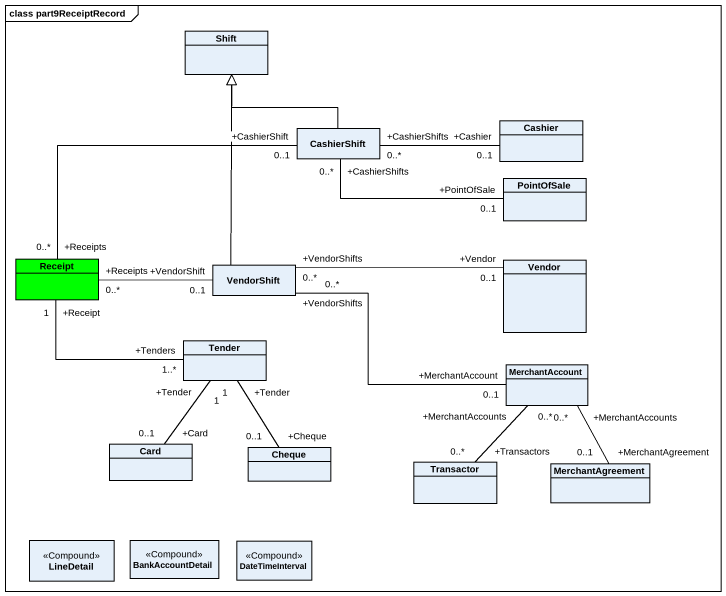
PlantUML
@startuml
mainframe class part9ReceiptRecord
hide circle
hide empty members
class Shift
class CashierShift
class Cashier
class PointOfSale
class Receipt #00FF00
class VendorShift
class Vendor
class Tender
class MerchantAccount
class "Card" as Card_
class Cheque
class Transactor
class MerchantAgreement
class LineDetail <<Compound>>
class BankAccountDetail <<Compound>>
class DateTimeInterval <<Compound>>
CashierShift -up-|> Shift
CashierShift "+CashierShifts\n0..*" -right- "+PointOfSale\n0..1" PointOfSale
CashierShift "+CashierShift\n0..1" -left- "+Receipts\n0..*" Receipt
Cashier "+Cashier\n0..1" -left- "+CashierShifts\n0..*" CashierShift
VendorShift -up-|> Shift
VendorShift "+VendorShift\n0..1" -left- "+Receipts\n0..*" Receipt
Vendor "+Vendor\n0..1" -left- "+VendorShifts\n0..*" VendorShift
Tender "+Tenders\n1..*" -left- "+Receipt\n1" Receipt
MerchantAccount "+MerchantAccount\n0..1" -left- "+VendorShifts\n0..*" VendorShift
MerchantAccount "+MerchantAccounts\n0..*" -- "+Transactors\n0..*" Transactor
Card_ "+Card\n0..1" -up- "+Tender\n1" Tender
Cheque "+Cheque\n0..1" -up- "+Tender\n1" Tender
MerchantAgreement "+MerchantAgreement\n0..1" -up- "+MerchantAccounts\n0..*" MerchantAccount
@enduml
